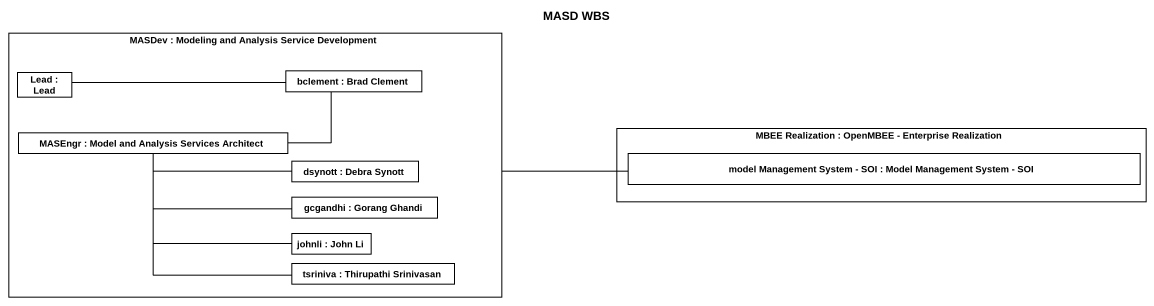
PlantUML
@startuml
title MASD WBS
rectangle "MASDev : Modeling and Analysis Service Development" as MASDev {
  rectangle "Lead : Lead" as Lead
  rectangle "bclement : Brad Clement" as bclement
  rectangle "MASEngr : Model and Analysis Services Architect" as MASEngr
  rectangle "dsynott : Debra Synott" as dsynott
  rectangle "gcgandhi : Gorang Ghandi" as gcgandhi
  rectangle "johnli : John Li" as johnli
  rectangle "tsriniva : Thirupathi Srinivasan" as tsriniva
}
rectangle "MBEE Realization : OpenMBEE - Enterprise Realization" as MBEE_Realization {
  rectangle "model Management System - SOI : Model Management System - SOI" as model_Management_System_SOI
}
MASDev -right- model_Management_System_SOI
Lead -right- bclement
MASEngr -right- bclement
MASEngr -right- dsynott
MASEngr -right- gcgandhi
MASEngr -right- tsriniva
johnli -left- MASEngr
@enduml
